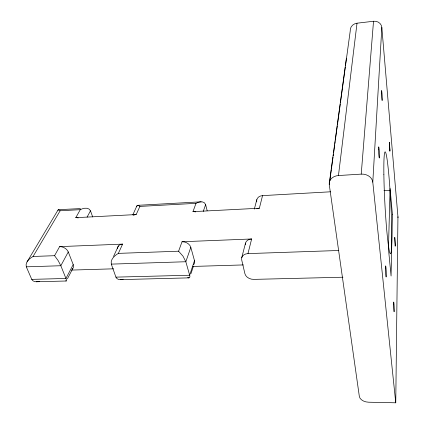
<?xml version="1.0" encoding="UTF-8"?>
<svg xmlns="http://www.w3.org/2000/svg" width="424" height="424" viewBox="0 0 424 424"><rect width="100%" height="100%" fill="white"/><g stroke="black" fill="none" stroke-linecap="round" stroke-linejoin="round"><path stroke-width="0.64" d="M329.623 182.097L329.268 184.71L359.335 396.403A8.639 5.607 7.7 0 0 368.615 402.212L395.756 402.8L397.945 216.749L381.828 27.428A7.706 7.033 -13.5 0 0 373.523 21.253L357.019 23.198A7.606 7.001 -10.2 0 0 350.219 31.063L345.491 65.72M395.756 402.8L372.791 182.145L381.828 27.428M372.791 182.145A10.595 8.602 2.7 0 0 361.227 174.121L373.523 21.253M329.268 184.71A10.446 8.507 5.1 0 1 338.458 175.536L357.019 23.198M329.549 181.541L346.403 58.189M329.803 180.788L331.319 169.674M331.494 168.365L333.01 157.251M333.19 155.942L333.455 153.981M333.635 152.672L334.706 144.828M334.886 143.519L335.151 141.558M335.331 140.254L337.292 125.87M337.467 124.561L340.234 104.293M340.408 102.984L345.311 67.024M342.921 277.216L253.785 279.384A7.791 5.788 14 0 1 244.908 273.703L241.707 259.954A7.886 5.941 14.3 0 1 247.966 253.605L251.644 238.977L182.029 241.749L178.594 251.204L118.36 253.382C114.671 255.513 110.282 259.403 111.305 264.12L115.916 277.132C117.008 279.951 120.702 279.946 123.145 279.215M256.822 208.778A7.314 5.788 13.7 0 1 259.371 208.226L262.541 195.623L330.572 191.796M207.161 210.728L205.614 204.596C204.288 200.557 198.819 201.638 195.999 203.34L139.904 206.409C139.093 205.412 136.523 204.569 136.782 206.7M241.728 257.702L245.523 243.069M254.347 209.085L256.79 199.672M190.98 273.607L193.392 266.346M182.029 241.749A7.478 5.602 19.6 0 1 190.811 247.351L194.489 260.659L189.655 275.171C190.418 276.702 189.502 278.785 187.689 277.503M190.811 247.351L185.829 261.74L189.671 275.234L115.916 277.132M203.239 211.444L205.614 204.596M195.597 211.921A7.113 5.512 19.7 0 0 192.978 211.645L195.999 203.34M136.851 205.969L132.807 214.899M118.36 253.382L122.61 244.118L59.625 246.625L54.558 255.693L33.072 256.467C29.484 258.439 24.995 262.265 26.309 266.834L31.752 279.374C33.146 282.204 36.973 282.05 39.57 281.313M133.375 215.35A6.97 5.258 23.9 0 1 136.162 214.565L139.904 206.409M113.537 256.425L118.381 245.989M92.676 216.929L90.492 210.808C88.701 206.939 83.311 208.036 80.274 209.668L60.134 210.77L58.411 209.684L57.982 210.505M67.427 278.828L72.817 268.45M59.625 246.625A7.182 5.035 26.9 0 1 68.275 251.951L73.198 264.571L65.948 278.462C66.414 279.411 66.997 281.663 65.662 280.805M68.275 251.951L60.833 265.731L65.948 278.462L31.752 279.374M87.1 217.099L90.492 210.808M78.223 217.941A6.848 4.977 27.4 0 0 75.801 217.676L80.274 209.668M33.072 256.467L60.134 210.77M58.088 209.88L27.072 261.862M66.224 281.006L36.422 281.764M189.051 277.863L120.294 279.623M338.458 175.536L361.227 174.121M201.172 201.819L137.53 205.327M383.99 190.694L390.027 190.36M80.401 208.587L58.342 209.695M75.801 217.676L136.162 214.565M192.978 211.645L259.371 208.226M247.966 253.605L338.845 250.489M26.309 266.834L60.833 265.731L58.104 260.537L54.601 255.741M111.305 264.12L185.829 261.74L182.998 256.181L178.594 251.204M71.481 270.083L113.563 268.816M192.872 266.442L243.328 264.926M397.945 216.749L397.998 217.735M256.743 201.835A7.16 5.735 13.5 0 1 262.541 195.623M194.489 260.659A7.388 5.47 19 0 1 193.54 264.746M73.198 264.571A7.086 4.924 26.1 0 1 72.069 269.176M245.406 244.759A7.701 5.894 14.1 0 1 251.644 238.977M117.506 248.517A7.319 5.332 23.6 0 1 122.61 244.118M395.295 244.796L395.195 246.201L394.76 237.323L395.295 244.796M389.953 150.075L389.879 151.23L389.375 142.268L389.953 150.075M392.417 214.48L391.076 276.045L388.453 248.787L390.075 188.452L392.417 214.48M383.874 174.545A51.007 2.957 87 0 0 390.218 253.594A51.007 2.957 87 0 0 389.28 180.115A51.007 2.957 87 0 0 383.874 174.545M393.546 304.156A4.95 0.281 87.5 0 0 394.103 311.778A4.95 0.281 87.5 0 0 394.044 304.575A4.95 0.281 87.5 0 0 393.546 304.156M381.441 92.803A5.067 0.292 86.6 0 0 382.135 100.52A5.067 0.292 86.6 0 0 381.96 93.063A5.067 0.292 86.6 0 0 381.441 92.803M378.526 149.555A5.65 0.371 86.8 0 0 379.316 158.041A5.65 0.371 86.8 0 0 379.173 149.608A5.65 0.371 86.8 0 0 378.526 149.555M385.432 268.307A5.586 0.36 87.4 0 0 386.105 277.01A5.586 0.36 87.4 0 0 386.089 269.023A5.586 0.36 87.4 0 0 385.432 268.307"/></g></svg>
